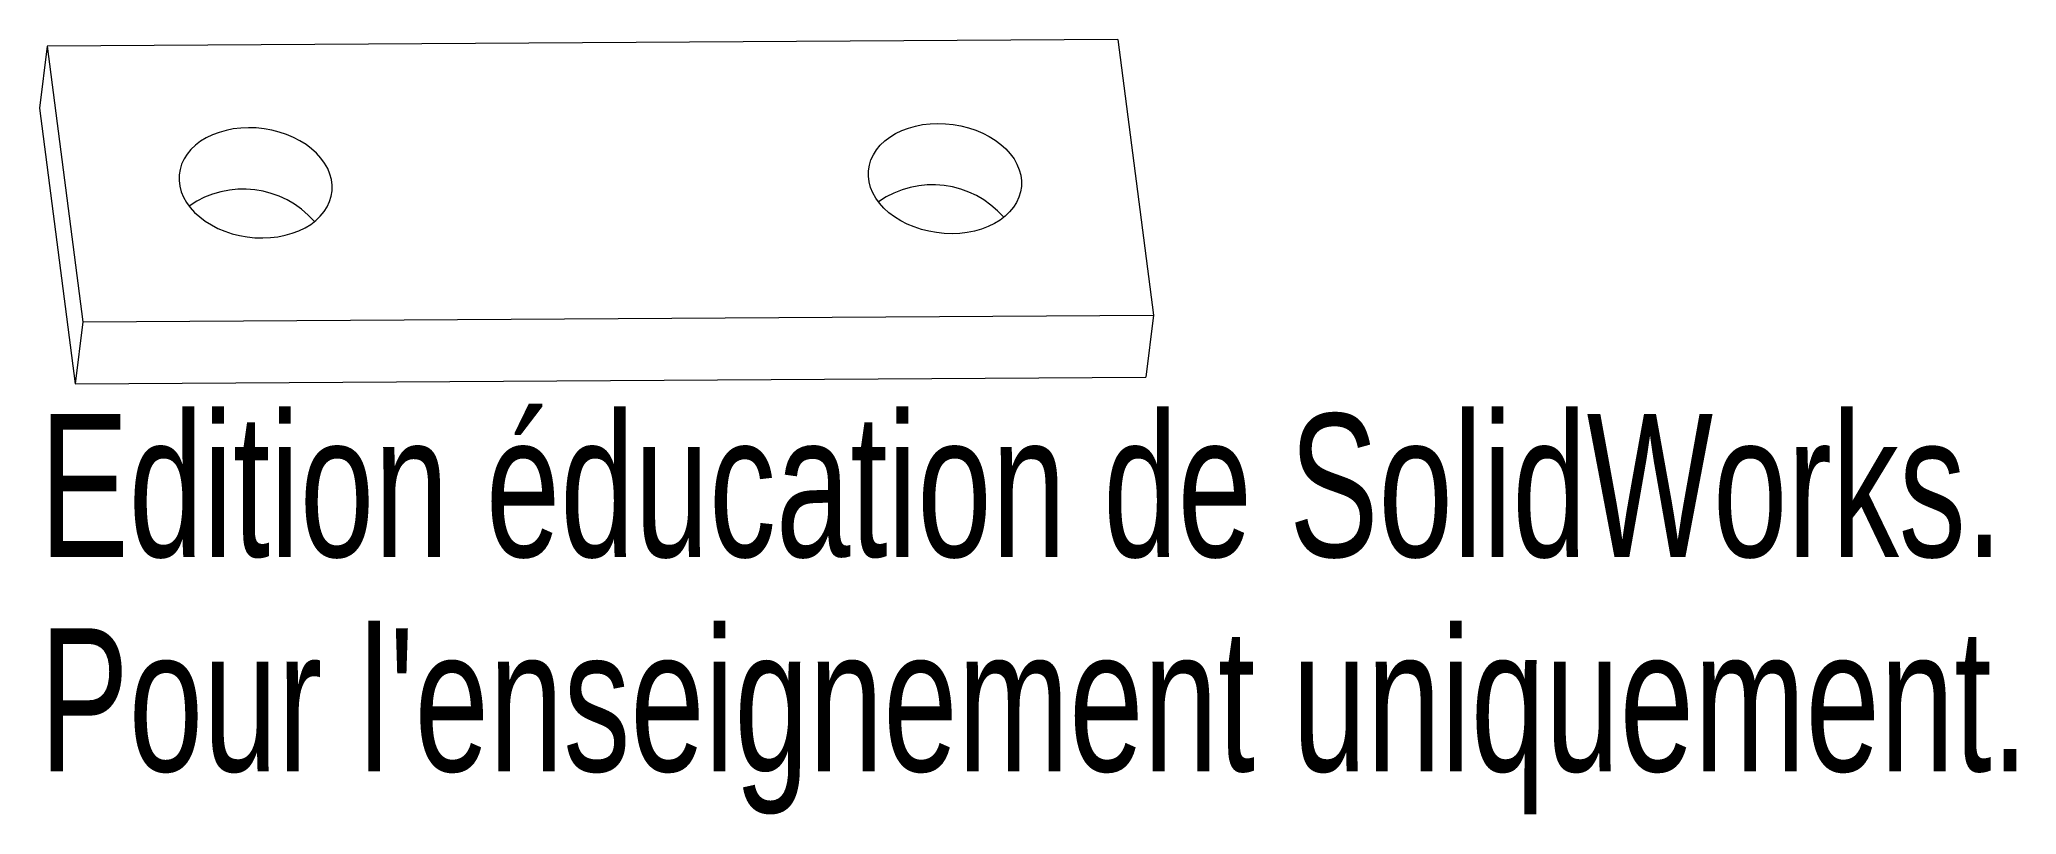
# Model space of a CAD drawing. Header units: millimetres. Extents: x -19.3 to 47.5, y -14.7 to 11.5.
import ezdxf

# ---------------------------------------------------------------- set-up
doc = ezdxf.new("R2010")
doc.units = ezdxf.units.MM
doc.styles.add('SLDTEXTSTYLE0', font='TXT', dxfattribs={"width": 0.7})

msp = doc.modelspace()

# ---------------------------------------------------------------- linework, layer by layer
at = {"color": 7, "linetype": 'Continuous', "lineweight": 15}
for p, q in [((17.161, 11.523), (-19.047, 11.297)), ((17.161, 11.523), (18.362, 2.205)), ((-19.047, 11.297), (-19.305, 9.206)), ((-19.047, 11.297), (-17.845, 1.979)), ((-19.305, 9.206), (-18.104, -0.113)), ((-17.845, 1.979), (18.362, 2.205)), ((18.362, 2.205), (18.104, 0.113)), ((-17.845, 1.979), (-18.104, -0.113)), ((-18.104, -0.113), (18.104, 0.113))]:
    msp.add_line(p, q, dxfattribs=at)
at = {"color": 7, "linetype": 'Continuous', "lineweight": 15, "flags": 128}
for points in [[(-11.758, 4.815), (-11.498, 4.826), (-11.243, 4.856), (-10.996, 4.905), (-10.76, 4.972), (-10.536, 5.057), (-10.327, 5.158), (-10.136, 5.275), (-9.963, 5.406), (-9.811, 5.55), (-9.682, 5.706), (-9.576, 5.872), (-9.496, 6.046), (-9.441, 6.227), (-9.412, 6.412), (-9.41, 6.6), (-9.434, 6.789), (-9.485, 6.976), (-9.561, 7.161), (-9.663, 7.341), (-9.788, 7.513), (-9.936, 7.678), (-10.105, 7.832), (-10.294, 7.974), (-10.5, 8.103), (-10.722, 8.217), (-10.956, 8.316), (-11.202, 8.397), (-11.455, 8.461), (-11.714, 8.507), (-11.976, 8.534), (-12.238, 8.542), (-12.498, 8.531), (-12.752, 8.501), (-12.999, 8.452), (-13.236, 8.385), (-13.46, 8.3), (-13.668, 8.199), (-13.86, 8.082), (-14.033, 7.951), (-14.184, 7.806), (-14.314, 7.65), (-14.419, 7.485), (-14.5, 7.311), (-14.555, 7.13), (-14.584, 6.945), (-14.586, 6.757), (-14.562, 6.568), (-14.511, 6.38), (-14.434, 6.196), (-14.333, 6.016), (-14.208, 5.843), (-14.06, 5.679), (-13.89, 5.525), (-13.702, 5.383), (-13.495, 5.254), (-13.274, 5.14), (-13.039, 5.041), (-12.794, 4.959), (-12.541, 4.895), (-12.282, 4.85), (-12.02, 4.823), (-11.758, 4.815)], [(11.554, 4.96), (11.292, 4.968), (11.03, 4.995), (10.771, 5.041), (10.517, 5.105), (10.272, 5.186), (10.038, 5.285), (9.816, 5.399), (9.61, 5.528), (9.421, 5.67), (9.252, 5.824), (9.104, 5.988), (8.979, 6.161), (8.877, 6.341), (8.801, 6.525), (8.75, 6.713), (8.726, 6.902), (8.728, 7.09), (8.757, 7.275), (8.812, 7.456), (8.892, 7.63), (8.998, 7.796), (9.127, 7.952), (9.279, 8.096), (9.451, 8.227), (9.643, 8.344), (9.852, 8.445), (10.076, 8.53), (10.312, 8.597), (10.559, 8.646), (10.814, 8.676), (11.073, 8.687), (11.335, 8.679), (11.597, 8.652), (11.856, 8.607), (12.11, 8.542), (12.355, 8.461), (12.59, 8.362), (12.811, 8.248), (13.017, 8.119), (13.206, 7.977), (13.375, 7.823), (13.523, 7.659), (13.649, 7.486), (13.75, 7.306), (13.827, 7.122), (13.877, 6.934), (13.902, 6.745), (13.899, 6.557), (13.871, 6.372), (13.816, 6.191), (13.735, 6.017), (13.63, 5.851), (13.5, 5.695), (13.349, 5.551), (13.176, 5.42), (12.984, 5.303), (12.775, 5.202), (12.552, 5.117), (12.315, 5.05), (12.068, 5.001), (11.814, 4.971), (11.554, 4.96)]]:
    msp.add_lwpolyline(points, dxfattribs=at)
at = {"color": 7, "linetype": 'Continuous', "lineweight": 15}
for centre in [(-12.421, 3.257), (10.891, 3.402)]:
    msp.add_arc(centre, 3.209, 41.19058, 124.70988, dxfattribs=at)

# ---------------------------------------------------------------- texts
at = {"color": 7, "linetype": 'Continuous', "char_height": 4.83362, "attachment_point": 1, "style": 'SLDTEXTSTYLE0'}
for s, insert in [('Edition éducation de SolidWorks.', (-19.305, -1.132)), ("Pour l'enseignement uniquement.", (-19.305, -8.383))]:
    msp.add_mtext(s, dxfattribs=dict(at, insert=insert))

doc.saveas('drawing.dxf')
